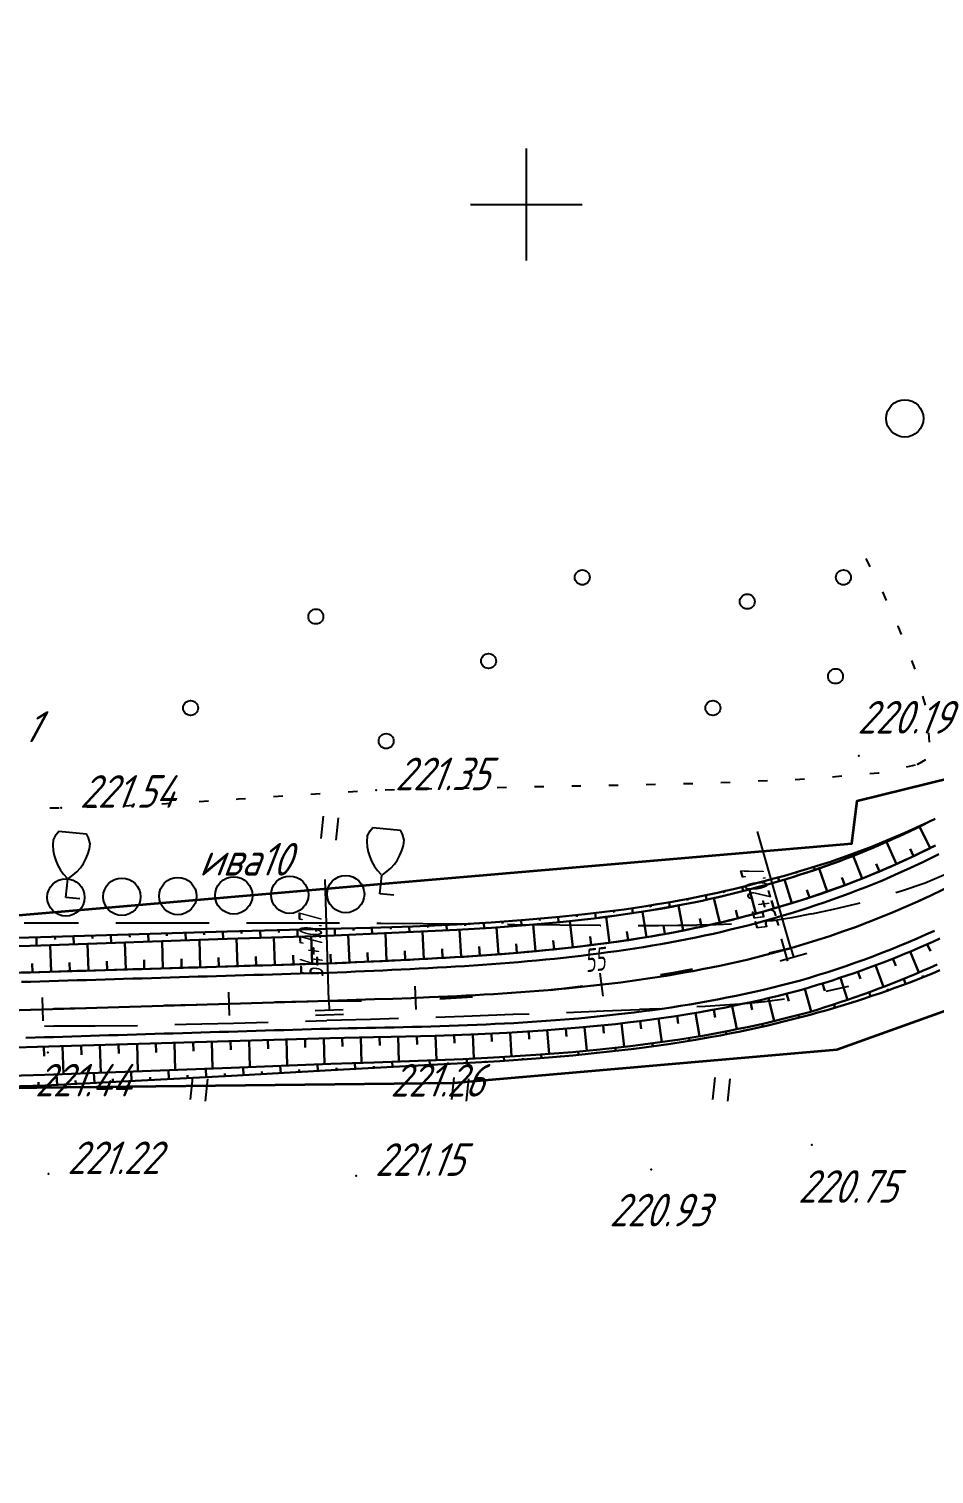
# Model space of a CAD drawing. Header units: millimetres. Extents: x -698 to 8131, y -704 to 4503.
# Drawn here: x 4252.6 to 4349.6, y 2524.7 to 2679.7 of the extents above; entities that cross this region are included whole.
import ezdxf

# ---------------------------------------------------------------- set-up
doc = ezdxf.new("R2010")
doc.units = ezdxf.units.MM
doc.linetypes.add('CONTI', pattern=[0])
doc.linetypes.add('STROT', pattern=[1.7, 0.5, -1.2])
for name, color, linetype, lineweight in [('10', 1, 'Continuous', 35), ('КОПИЯ_ОСЬ_13_ОТКОСЫ', 7, 'Continuous', 30), ('ОСЬ_ВЕРХ_ПОКРЫТИЯ_ГРАНИЦЫ_ПОЛОС', 7, 'Continuous', 30), ('ОСЬ_ВЕРХ_ПОКРЫТИЯ_ОСЬ', 1, 'Continuous', 30)]:
    doc.layers.add(name, color=color, linetype=linetype, lineweight=lineweight)
for name, color, linetype in [('NAD_MDEFAULT', 7, 'CONTI'), ('PI_OTDEFAULT', 172, 'CONTI'), ('PI_TTDEFAULT', 5, 'CONTI'), ('SETKR', 2, 'CONTI'), ('SIT_LDEFAULT', 7, 'CONTI'), ('USLZNDEFAULT', 7, 'CONTI'), ('ZAPSKDEFAULT', 7, 'CONTI'), ('ОСЬ_ВЕРХ_ПОКРЫТИЯ_ОТКОСЫ', 7, 'Continuous'), ('ОСЬ_ВЕРХ_ПОКРЫТИЯ_ПИКЕТЫ', 1, 'Continuous'), ('ОСЬ_ВЕРХ_ПОКРЫТИЯ_РАЗБИВКА_КРИВ', 1, 'Continuous'), ('разметка', 7, 'Continuous')]:
    doc.layers.add(name, color=color, linetype=linetype)
doc.layers.add('видовое окно', color=132, linetype='CONTI', plot=False)
doc.styles.add('eskd', font='isocpeui.ttf', dxfattribs={"width": 1.2})
doc.styles.get("Standard").update_dxf_attribs({"font": 'isocpeui.ttf'})

# ---------------------------------------------------------------- blocks, each defined once
blk = doc.blocks.new('BL_333')
at = {"color": 0}
for p, q in [((0, -6), (0, 6)), ((-6, 0), (6, 0))]:
    blk.add_line(p, q, dxfattribs=at)
blk = doc.blocks.new('BL_2011')
at = {"color": 0}
for p, q in [((0, 0), (0, 2.4)), ((1.6, 0), (1.6, 2.4))]:
    blk.add_line(p, q, dxfattribs=at)
blk = doc.blocks.new('BL_2002')
at = {"color": 0}
blk.add_circle((0, 0), 0.8, dxfattribs=at)
blk = doc.blocks.new('BL_107_1')
at = {"color": 0}
for p, q in [((-1.98, 6), (-1.74, 6.6)), ((-1.74, 6.6), (-1.5, 7)), ((-1.5, 7), (1.5, 7)), ((1.74, 6.6), (1.5, 7)), ((1.98, 6), (1.74, 6.6)), ((0, 0), (0, 2)), ((1.5, 0), (0, 0))]:
    blk.add_line(p, q, dxfattribs=at)
for centre, start, end in [((3, 6), 180, 232), ((-3, 6), 308, 0)]:
    blk.add_arc(centre, 5, start, end, dxfattribs=at)
blk = doc.blocks.new('BL_2004')
at = {"color": 0}
blk.add_circle((0, 0), 2, dxfattribs=at)
blk = doc.blocks.new('*U48')
at = {"layer": 'КОПИЯ_ОСЬ_13_ОТКОСЫ'}
for points in [[(255.05, 45.39), (275.04, 45.99), (295.03, 46.73), (305.73, 47.05), (310.36, 47.25), (319.63, 47.69), (323.35, 47.91), (327.04, 48.18), (330.71, 48.51), (334.35, 48.9), (335.55, 49.06), (336.75, 49.22), (337.96, 49.39), (339.15, 49.57), (340.34, 49.75), (341.53, 49.96), (342.71, 50.17), (343.89, 50.39), (345.06, 50.62), (345.94, 50.8), (346.81, 50.99), (347.68, 51.19), (348.55, 51.39), (349.42, 51.6), (350.28, 51.82), (351.14, 52.04), (352, 52.28), (352.85, 52.51), (354.33, 52.94), (355.05, 53.16), (355.77, 53.38), (356.49, 53.61), (357.21, 53.84), (357.93, 54.08), (358.64, 54.32), (359.35, 54.57), (360.06, 54.83), (360.77, 55.09), (361.47, 55.36), (362.17, 55.63), (362.88, 55.91), (363.57, 56.2), (364.27, 56.49), (364.96, 56.78), (365.65, 57.08), (366.34, 57.39), (367.03, 57.7), (367.71, 58.02), (370.13, 59.2)], [(265.02, 46.61), (275.02, 46.89), (295.01, 47.49), (305.7, 47.79), (310.34, 47.9), (314.93, 48.03), (319.61, 48.25), (323.32, 48.47), (327, 48.74), (330.66, 49.07), (333.38, 49.36), (335.19, 49.57), (336.38, 49.72), (337.58, 49.88), (338.77, 50.05), (339.96, 50.23), (341.14, 50.42), (342.33, 50.62), (343.5, 50.83), (344.67, 51.05), (345.84, 51.28), (346.71, 51.47), (347.58, 51.65), (348.45, 51.85), (349.31, 52.05), (350.17, 52.26), (351.02, 52.48), (351.88, 52.71), (352.73, 52.94), (353.35, 53.12), (354.06, 53.3), (354.77, 53.49), (355.48, 53.69), (356.19, 53.89), (356.89, 54.1), (357.6, 54.32), (358.3, 54.54), (359, 54.76), (359.7, 54.99), (360.39, 55.23), (361.09, 55.47), (361.78, 55.72), (362.47, 55.97), (363.16, 56.23), (363.84, 56.49), (364.53, 56.76), (365.21, 57.03), (367.68, 58.08), (370.13, 59.2)], [(367.3, 57.92), (367.32, 57.88)], [(369.13, 58.74), (369.14, 58.72)], [(363.6, 56.4), (363.63, 56.33)], [(365.46, 57.14), (365.51, 57.02)], [(357.94, 54.42), (358.04, 54.12)], [(359.84, 55.04), (359.88, 54.94)], [(361.73, 55.7), (361.81, 55.49)], [(352.17, 52.79), (352.21, 52.64)], [(354.1, 53.31), (354.21, 52.91)], [(356.02, 53.85), (356.06, 53.71)], [(346.33, 51.39), (346.43, 50.91)], [(348.29, 51.81), (348.32, 51.66)], [(350.23, 52.28), (350.34, 51.84)], [(336.47, 49.73), (336.5, 49.55)], [(338.46, 50.01), (338.53, 49.47)], [(340.43, 50.3), (340.46, 50.13)], [(342.41, 50.63), (342.49, 50.13)], [(344.37, 50.99), (344.41, 50.82)], [(316.55, 48.1), (316.56, 47.92)], [(318.54, 48.2), (318.57, 47.64)], [(320.54, 48.31), (320.55, 48.12)], [(322.54, 48.43), (322.57, 47.86)], [(324.53, 48.56), (324.55, 48.37)], [(326.53, 48.71), (326.57, 48.14)], [(328.52, 48.88), (328.54, 48.69)], [(330.51, 49.06), (330.56, 48.49)], [(332.5, 49.27), (332.52, 49.08)], [(334.49, 49.49), (334.56, 48.93)], [(274.57, 46.88), (274.59, 45.98)], [(276.56, 46.94), (276.57, 46.64)], [(278.56, 47), (278.59, 46.12)], [(280.56, 47.06), (280.57, 46.77)], [(282.56, 47.12), (282.59, 46.27)], [(284.56, 47.18), (284.57, 46.9)], [(286.56, 47.24), (286.58, 46.42)], [(288.56, 47.3), (288.57, 47.03)], [(290.56, 47.36), (290.58, 46.57)], [(292.56, 47.42), (292.57, 47.15)], [(294.56, 47.48), (294.58, 46.71)], [(296.56, 47.54), (296.56, 47.28)], [(298.55, 47.59), (298.58, 46.84)], [(300.55, 47.65), (300.56, 47.4)], [(302.55, 47.7), (302.57, 46.96)], [(304.55, 47.76), (304.56, 47.51)], [(306.55, 47.81), (306.57, 47.09)], [(308.55, 47.86), (308.56, 47.62)], [(310.55, 47.91), (310.57, 47.26)], [(312.55, 47.96), (312.56, 47.75)], [(314.55, 48.02), (314.56, 47.45)]]:
    blk.add_lwpolyline(points, dxfattribs=at)

msp = doc.modelspace()

# ---------------------------------------------------------------- linework, layer by layer
at = {"layer": '10'}
for points in [[(4137.51, 2575.95), (4208.04, 2581.2), (4236.87, 2583.36), (4263.55, 2585.65), (4291.21, 2588.04), (4299.62, 2588.76), (4340.84, 2592.31), (4341.4, 2596.88), (4351.54, 2599.37), (4369.36, 2615.36), (4417.08, 2689.41), (4422.73, 2689.98), (4427.24, 2697.53), (4434.59, 2709.81), (4463.1, 2740.85), (4488.02, 2767.98), (4503.9, 2785.28), (4502.14, 2808.9), (4501.52, 2817.42), (4499.22, 2848.46)], [(4365.35, 2579.54), (4339.22, 2570.18), (4298.17, 2566.59), (4243.84, 2566), (4190.65, 2564.99), (4147.2, 2561.67)]]:
    msp.add_lwpolyline(points, dxfattribs=at)
at = {"layer": 'PI_TTDEFAULT', "color": 5}
for p in [(4341.59, 2601.71, 220.84), (4289.84, 2598.01, 221.35), (4256.05, 2596.14, 221.54), (4254.64, 2569.88, 221.44), (4336.55, 2559.98, 220.75), (4319.32, 2557.35, 220.93), (4254.7, 2556.86, 221.22), (4287.7, 2556.67, 221.15)]:
    msp.add_point(p, dxfattribs=at)
at = {"layer": 'SIT_LDEFAULT', "color": 7}
for p, q in [((4342.41, 2622.79), (4342.37, 2622.87)), ((4342.81, 2621.97), (4342.41, 2622.79)), ((4344.55, 2618.37), (4344.14, 2619.28)), ((4346.15, 2614.71), (4345.79, 2615.62)), ((4345.81, 2615.62), (4345.8, 2615.64)), ((4347.62, 2610.99), (4347.25, 2611.92)), ((4348.74, 2607.15), (4348.46, 2608.11)), ((4349.16, 2603.18), (4349.09, 2604.18)), ((4346.69, 2600.52), (4347.67, 2600.73)), ((4347.92, 2600.79), (4348.78, 2601.29)), ((4330.78, 2599.01), (4331.78, 2599.05)), ((4334.77, 2599.18), (4335.77, 2599.22)), ((4338.77, 2599.46), (4339.77, 2599.54)), ((4342.76, 2599.79), (4343.7, 2599.87)), ((4343.7, 2599.87), (4343.76, 2599.88)), ((4278.82, 2597.33), (4279.82, 2597.4)), ((4282.81, 2597.59), (4283.81, 2597.65)), ((4286.81, 2597.84), (4287.81, 2597.9)), ((4290.8, 2598.05), (4291.8, 2598.08)), ((4294.79, 2598.17), (4295.79, 2598.2)), ((4298.8, 2598.25), (4299.8, 2598.27)), ((4302.8, 2598.32), (4303.8, 2598.34)), ((4306.79, 2598.4), (4307.79, 2598.42)), ((4310.79, 2598.47), (4311.79, 2598.49)), ((4314.79, 2598.54), (4315.79, 2598.56)), ((4318.79, 2598.62), (4319.79, 2598.65)), ((4322.79, 2598.72), (4323.79, 2598.75)), ((4326.78, 2598.84), (4327.78, 2598.88)), ((4254.85, 2596.14), (4255.85, 2596.14)), ((4258.85, 2596.2), (4259.85, 2596.22)), ((4262.84, 2596.35), (4263.84, 2596.4)), ((4266.85, 2596.56), (4267.85, 2596.62)), ((4270.84, 2596.79), (4271.84, 2596.86)), ((4274.83, 2597.06), (4275.05, 2597.08)), ((4275.05, 2597.09), (4275.83, 2597.14)), ((4350.95, 2589.01), (4348.68, 2588.06)), ((4346.26, 2587.22), (4345.54, 2587)), ((4348.68, 2588.06), (4346.26, 2587.22)), ((4338.82, 2585.22), (4336.5, 2584.73)), ((4341.26, 2585.79), (4338.82, 2585.22)), ((4341.7, 2585.91), (4341.26, 2585.79)), ((4256.42, 2583.76), (4252.1, 2583.76)), ((4257.91, 2583.76), (4256.42, 2583.76)), ((4265.81, 2583.76), (4261.91, 2583.76)), ((4270.87, 2583.76), (4265.81, 2583.76)), ((4271.91, 2583.76), (4270.87, 2583.76)), ((4275.98, 2583.76), (4275.91, 2583.76)), ((4281.02, 2583.75), (4275.98, 2583.76)), ((4285.84, 2583.74), (4281.02, 2583.75)), ((4285.91, 2583.75), (4285.84, 2583.75)), ((4290.32, 2583.72), (4289.91, 2583.72)), ((4294.85, 2583.7), (4290.32, 2583.73)), ((4299.74, 2583.64), (4294.85, 2583.69)), ((4299.91, 2583.64), (4299.74, 2583.64)), ((4304.71, 2583.59), (4303.91, 2583.6)), ((4309.51, 2583.53), (4304.71, 2583.59)), ((4313.86, 2583.49), (4309.51, 2583.53)), ((4313.91, 2583.48), (4313.86, 2583.48)), ((4320.11, 2583.48), (4317.91, 2583.47)), ((4322.16, 2583.5), (4320.11, 2583.48)), ((4324.21, 2583.52), (4322.16, 2583.49)), ((4326.26, 2583.58), (4324.21, 2583.53)), ((4327.91, 2583.65), (4326.26, 2583.58)), ((4332.37, 2584.02), (4331.89, 2583.97)), ((4334.38, 2584.33), (4332.37, 2584.02)), ((4336.5, 2584.74), (4334.38, 2584.34)), ((4338.09, 2576.47), (4340.52, 2576.99)), ((4310.23, 2574.19), (4314.22, 2574.35)), ((4314.22, 2574.35), (4318.06, 2574.51)), ((4318.06, 2574.52), (4320.22, 2574.62)), ((4324.21, 2574.83), (4325.09, 2574.87)), ((4325.09, 2574.87), (4327.23, 2575)), ((4327.23, 2575), (4329.36, 2575.16)), ((4329.36, 2575.16), (4331.49, 2575.36)), ((4331.49, 2575.36), (4333.6, 2575.65)), ((4254.25, 2572.74), (4255.25, 2572.72)), ((4255.25, 2572.73), (4259.69, 2572.74)), ((4259.69, 2572.74), (4264.25, 2572.8)), ((4268.24, 2572.88), (4269.45, 2572.91)), ((4269.45, 2572.91), (4274.53, 2573.04)), ((4274.53, 2573.04), (4278.25, 2573.15)), ((4282.25, 2573.26), (4284.53, 2573.33)), ((4284.53, 2573.34), (4289.21, 2573.48)), ((4289.21, 2573.48), (4292.24, 2573.57)), ((4296.24, 2573.69), (4299.22, 2573.79)), ((4299.22, 2573.8), (4304.51, 2573.99)), ((4304.51, 2573.99), (4306.22, 2574.05))]:
    msp.add_line(p, q, dxfattribs=at)
for centre in [(4256.56, 2586.52), (4262.56, 2586.59), (4268.56, 2586.66), (4274.56, 2586.73), (4280.56, 2586.8), (4286.56, 2586.87)]:
    msp.add_circle(centre, 2, dxfattribs=at)
at = {"layer": 'видовое окно', "color": 5}
msp.add_point((4347.92, 2600.79, 220.19), dxfattribs=at)
at = {"layer": 'видовое окно', "color": 6}
msp.add_point((4283.82, 2582.28, 221.33), dxfattribs=at)
at = {"layer": 'КОПИЯ_ОСЬ_13_ОТКОСЫ'}
for points in [[(4233.89, 2580.75), (4253.88, 2581.35), (4273.86, 2582.09), (4284.56, 2582.41), (4289.19, 2582.61), (4298.47, 2583.05), (4302.18, 2583.27), (4305.88, 2583.54), (4309.54, 2583.87), (4313.18, 2584.26), (4314.39, 2584.41), (4315.59, 2584.57), (4316.79, 2584.74), (4317.98, 2584.92), (4319.17, 2585.11), (4320.36, 2585.31), (4321.54, 2585.52), (4322.72, 2585.75), (4323.9, 2585.98), (4324.77, 2586.16), (4325.65, 2586.35), (4326.52, 2586.55), (4327.39, 2586.75), (4328.25, 2586.96), (4329.11, 2587.18), (4329.97, 2587.4), (4330.83, 2587.63), (4331.68, 2587.87), (4333.17, 2588.3), (4333.88, 2588.51), (4334.59, 2588.73), (4335.3, 2588.96), (4336.01, 2589.19), (4336.72, 2589.42), (4337.43, 2589.66), (4338.13, 2589.91), (4338.83, 2590.16), (4339.53, 2590.42), (4340.23, 2590.69), (4340.92, 2590.95), (4341.62, 2591.23), (4342.31, 2591.51), (4343, 2591.8), (4343.68, 2592.09), (4344.37, 2592.39), (4345.05, 2592.69), (4345.73, 2593), (4346.4, 2593.31), (4347.08, 2593.63), (4347.75, 2593.95), (4348.42, 2594.28), (4349.08, 2594.62), (4349.75, 2594.96)], [(4349.24, 2591.81), (4348.08, 2594.12)], [(4209.48, 2577.18), (4284.65, 2579.44), (4289.29, 2579.64), (4291.14, 2579.72), (4295.79, 2579.96), (4299.55, 2580.18), (4303.3, 2580.45), (4307.03, 2580.77), (4310.74, 2581.15), (4312.58, 2581.37), (4314.43, 2581.6), (4315.65, 2581.77), (4316.87, 2581.95), (4318.09, 2582.14), (4319.3, 2582.34), (4320.51, 2582.55), (4321.72, 2582.77), (4322.92, 2583.01), (4324.12, 2583.25), (4325.32, 2583.51), (4326.21, 2583.71), (4327.11, 2583.91), (4328, 2584.13), (4328.88, 2584.35), (4329.72, 2584.57), (4330.55, 2584.79), (4331.38, 2585.02), (4332.21, 2585.26), (4333.04, 2585.5), (4333.76, 2585.71), (4334.48, 2585.93), (4335.2, 2586.15), (4335.92, 2586.38), (4336.63, 2586.61), (4337.34, 2586.85), (4338.05, 2587.1), (4338.76, 2587.35), (4339.47, 2587.6), (4340.17, 2587.86), (4340.88, 2588.13), (4341.58, 2588.4), (4342.28, 2588.68), (4342.97, 2588.96), (4343.67, 2589.25), (4344.36, 2589.55), (4345.05, 2589.85), (4345.74, 2590.15), (4346.42, 2590.46), (4347.1, 2590.78), (4347.78, 2591.1), (4348.46, 2591.43), (4349.13, 2591.76), (4349.81, 2592.1)], [(4345.62, 2590.1), (4344.56, 2592.47)], [(4347.44, 2590.94), (4347.07, 2591.72)], [(4341.94, 2588.54), (4340.97, 2590.97)], [(4343.79, 2589.3), (4343.45, 2590.11)], [(4334.39, 2585.9), (4333.62, 2588.44)], [(4338.19, 2587.14), (4337.32, 2589.63)], [(4340.07, 2587.82), (4339.76, 2588.65)], [(4330.55, 2584.79), (4329.84, 2587.37)], [(4336.29, 2586.5), (4336.02, 2587.34)], [(4322.76, 2582.97), (4322.23, 2585.65)], [(4326.67, 2583.81), (4326.05, 2586.44)], [(4328.61, 2584.28), (4328.39, 2585.15)], [(4332.47, 2585.33), (4332.22, 2586.19)], [(4306.92, 2580.76), (4306.67, 2583.61)], [(4310.9, 2581.17), (4310.58, 2583.98)], [(4314.86, 2581.66), (4314.49, 2584.43)], [(4318.82, 2582.26), (4318.37, 2584.98)], [(4320.79, 2582.6), (4320.63, 2583.51)], [(4324.71, 2583.37), (4324.52, 2584.26)], [(4219.72, 2569.49), (4284.89, 2571.44), (4289.55, 2571.53), (4291.42, 2571.57), (4296.14, 2571.69), (4299.99, 2571.83), (4303.85, 2572.01), (4307.72, 2572.25), (4311.6, 2572.56), (4313.54, 2572.74), (4315.48, 2572.94), (4316.78, 2573.09), (4318.08, 2573.25), (4319.37, 2573.42), (4320.67, 2573.6), (4321.97, 2573.79), (4323.26, 2574), (4324.56, 2574.22), (4325.85, 2574.45), (4327.14, 2574.69), (4328.12, 2574.88), (4329.08, 2575.09), (4330.05, 2575.29), (4331.02, 2575.51), (4331.99, 2575.74), (4332.95, 2575.97), (4333.91, 2576.22), (4334.88, 2576.47), (4335.58, 2576.66), (4336.37, 2576.89), (4337.16, 2577.13), (4337.95, 2577.37), (4338.74, 2577.62), (4339.52, 2577.88), (4340.3, 2578.14), (4341.08, 2578.41), (4341.86, 2578.68), (4342.63, 2578.96), (4343.41, 2579.25), (4344.18, 2579.54), (4344.95, 2579.84), (4345.71, 2580.15), (4346.48, 2580.46), (4347.24, 2580.77), (4348, 2581.1), (4348.75, 2581.43), (4349.5, 2581.76), (4350.26, 2582.1)], [(4270.96, 2579.03), (4270.88, 2581.98)], [(4274.96, 2579.15), (4274.87, 2582.12)], [(4278.96, 2579.27), (4278.87, 2582.24)], [(4282.96, 2579.39), (4282.87, 2582.36)], [(4286.96, 2579.54), (4286.83, 2582.51)], [(4290.95, 2579.71), (4290.82, 2582.69)], [(4294.95, 2579.91), (4294.8, 2582.88)], [(4298.94, 2580.14), (4298.77, 2583.07)], [(4302.93, 2580.42), (4302.73, 2583.31)], [(4308.91, 2580.96), (4308.81, 2581.91)], [(4312.88, 2581.4), (4312.76, 2582.34)], [(4316.84, 2581.95), (4316.71, 2582.87)], [(4254.97, 2578.55), (4254.89, 2581.39)], [(4258.97, 2578.67), (4258.88, 2581.53)], [(4262.97, 2578.79), (4262.88, 2581.68)], [(4266.97, 2578.91), (4266.88, 2581.83)], [(4284.96, 2579.45), (4284.92, 2580.44)], [(4288.95, 2579.63), (4288.91, 2580.62)], [(4292.95, 2579.81), (4292.9, 2580.8)], [(4296.94, 2580.03), (4296.89, 2581.01)], [(4300.94, 2580.28), (4300.87, 2581.25)], [(4304.92, 2580.59), (4304.84, 2581.55)], [(4347.09, 2580.71), (4348.02, 2578.47)], [(4348.92, 2581.5), (4349.25, 2580.76)], [(4234.3, 2566.91), (4254.29, 2567.49), (4274.28, 2568.24), (4284.97, 2568.68), (4289.63, 2568.83), (4294.32, 2569.01), (4299.16, 2569.19), (4303.05, 2569.37), (4306.95, 2569.62), (4310.87, 2569.93), (4313.82, 2570.21), (4315.79, 2570.42), (4317.11, 2570.57), (4318.43, 2570.73), (4319.74, 2570.91), (4321.06, 2571.09), (4322.38, 2571.29), (4323.7, 2571.5), (4325.02, 2571.72), (4326.34, 2571.96), (4327.66, 2572.21), (4328.65, 2572.41), (4329.64, 2572.62), (4330.63, 2572.83), (4331.61, 2573.05), (4332.6, 2573.29), (4333.59, 2573.53), (4334.57, 2573.78), (4335.56, 2574.04), (4336.28, 2574.23), (4337.1, 2574.48), (4337.93, 2574.74), (4338.75, 2575), (4339.57, 2575.27), (4340.38, 2575.54), (4341.2, 2575.82), (4342.01, 2576.11), (4342.82, 2576.4), (4343.62, 2576.7), (4344.43, 2577.01), (4345.23, 2577.32), (4346.03, 2577.64), (4346.83, 2577.97), (4347.62, 2578.3), (4348.41, 2578.64), (4349.2, 2578.98), (4349.99, 2579.33)], [(4234.3, 2566.91), (4254.29, 2567.49), (4274.28, 2568.24), (4284.97, 2568.68), (4289.63, 2568.83), (4294.32, 2569.01), (4299.16, 2569.19), (4303.05, 2569.37), (4306.95, 2569.62), (4310.87, 2569.93), (4313.82, 2570.21), (4315.79, 2570.42), (4317.11, 2570.57), (4318.43, 2570.73), (4319.74, 2570.91), (4321.06, 2571.09), (4322.38, 2571.29), (4323.7, 2571.5), (4325.02, 2571.72), (4326.34, 2571.96), (4327.66, 2572.21), (4328.65, 2572.41), (4329.64, 2572.62), (4330.63, 2572.83), (4331.61, 2573.05), (4332.6, 2573.29), (4333.59, 2573.53), (4334.57, 2573.78), (4335.56, 2574.04), (4336.28, 2574.23), (4337.1, 2574.48), (4337.93, 2574.74), (4338.75, 2575), (4339.57, 2575.27), (4340.38, 2575.54), (4341.2, 2575.82), (4342.01, 2576.11), (4342.82, 2576.4), (4343.62, 2576.7), (4344.43, 2577.01), (4345.23, 2577.32), (4346.03, 2577.64), (4346.83, 2577.97), (4347.62, 2578.3), (4348.41, 2578.64), (4349.2, 2578.98), (4349.99, 2579.33)], [(4252.97, 2578.49), (4252.94, 2579.43)], [(4256.97, 2578.61), (4256.94, 2579.55)], [(4260.97, 2578.73), (4260.94, 2579.68)], [(4264.97, 2578.85), (4264.94, 2579.81)], [(4268.96, 2578.97), (4268.94, 2579.94)], [(4272.96, 2579.09), (4272.93, 2580.07)], [(4276.96, 2579.21), (4276.93, 2580.2)], [(4280.96, 2579.33), (4280.93, 2580.32)], [(4343.37, 2579.24), (4344.23, 2576.93)], [(4345.23, 2579.96), (4345.54, 2579.19)], [(4234.34, 2565.8), (4254.33, 2566.35), (4274.31, 2567.37), (4284.99, 2567.98), (4289.65, 2568.23), (4294.34, 2568.51), (4299.18, 2568.73), (4303.07, 2568.95), (4306.98, 2569.23), (4310.91, 2569.57), (4312.88, 2569.77), (4314.84, 2569.99), (4316.16, 2570.14), (4317.48, 2570.29), (4318.8, 2570.46), (4320.12, 2570.64), (4321.44, 2570.83), (4322.76, 2571.03), (4324.08, 2571.25), (4325.41, 2571.48), (4326.73, 2571.72), (4327.72, 2571.91), (4328.71, 2572.11), (4329.7, 2572.32), (4330.69, 2572.54), (4331.68, 2572.76), (4332.67, 2573), (4333.66, 2573.24), (4334.65, 2573.49), (4335.64, 2573.75), (4336.36, 2573.94), (4337.2, 2574.17), (4338.03, 2574.4), (4338.86, 2574.64), (4339.69, 2574.89), (4340.52, 2575.15), (4341.34, 2575.41), (4342.17, 2575.67), (4342.99, 2575.95), (4343.81, 2576.23), (4344.62, 2576.51), (4345.44, 2576.81), (4346.25, 2577.11), (4347.06, 2577.41), (4347.86, 2577.73), (4348.67, 2578.04), (4349.47, 2578.37), (4350.27, 2578.7)], [(4337.69, 2577.29), (4337.94, 2576.49)], [(4339.6, 2577.9), (4340.38, 2575.54)], [(4341.49, 2578.55), (4341.76, 2577.77)], [(4346.6, 2577.24), (4346.4, 2577.79)], [(4348.47, 2577.96), (4348.4, 2578.15)], [(4331.9, 2575.72), (4332.49, 2573.26)], [(4333.84, 2576.2), (4334.06, 2575.38)], [(4335.78, 2576.72), (4336.48, 2574.29)], [(4342.84, 2575.9), (4342.68, 2576.35)], [(4344.73, 2576.55), (4344.67, 2576.7)], [(4326.03, 2574.48), (4326.19, 2573.65)], [(4328, 2574.86), (4328.5, 2572.38)], [(4329.95, 2575.27), (4330.13, 2574.45)], [(4337.1, 2574.14), (4337.07, 2574.24)], [(4339.02, 2574.69), (4338.92, 2575.05)], [(4340.94, 2575.28), (4340.9, 2575.4)], [(4312.16, 2572.61), (4312.4, 2570.07)], [(4314.15, 2572.8), (4314.24, 2571.96)], [(4316.14, 2573.02), (4316.43, 2570.49)], [(4318.13, 2573.25), (4318.24, 2572.42)], [(4320.11, 2573.52), (4320.46, 2571.01)], [(4322.09, 2573.81), (4322.22, 2572.98)], [(4324.06, 2574.13), (4324.49, 2571.63)], [(4331.28, 2572.67), (4331.22, 2572.96)], [(4333.23, 2573.13), (4333.2, 2573.23)], [(4335.17, 2573.63), (4335.09, 2573.91)], [(4272.2, 2571.06), (4272.29, 2568.16)], [(4274.2, 2571.12), (4274.23, 2570.16)], [(4276.2, 2571.18), (4276.29, 2568.32)], [(4278.2, 2571.24), (4278.23, 2570.29)], [(4280.2, 2571.3), (4280.28, 2568.49)], [(4282.2, 2571.36), (4282.22, 2570.42)], [(4284.2, 2571.42), (4284.28, 2568.65)], [(4286.2, 2571.47), (4286.21, 2570.54)], [(4288.19, 2571.51), (4288.25, 2568.79)], [(4290.19, 2571.55), (4290.21, 2570.64)], [(4292.19, 2571.59), (4292.26, 2568.93)], [(4294.19, 2571.64), (4294.22, 2570.76)], [(4296.19, 2571.7), (4296.29, 2569.08)], [(4298.19, 2571.77), (4298.22, 2570.9)], [(4300.19, 2571.84), (4300.31, 2569.24)], [(4302.19, 2571.93), (4302.23, 2571.07)], [(4304.19, 2572.03), (4304.34, 2569.46)], [(4306.18, 2572.16), (4306.23, 2571.3)], [(4308.18, 2572.29), (4308.38, 2569.73)], [(4310.17, 2572.44), (4310.24, 2571.59)], [(4323.43, 2571.14), (4323.38, 2571.45)], [(4325.4, 2571.48), (4325.38, 2571.58)], [(4327.37, 2571.85), (4327.31, 2572.14)], [(4329.33, 2572.24), (4329.31, 2572.34)], [(4254.21, 2570.52), (4254.24, 2569.51)], [(4256.21, 2570.58), (4256.3, 2567.57)], [(4258.21, 2570.64), (4258.24, 2569.64)], [(4260.21, 2570.7), (4260.3, 2567.72)], [(4262.21, 2570.76), (4262.24, 2569.77)], [(4264.2, 2570.82), (4264.29, 2567.87)], [(4266.2, 2570.88), (4266.23, 2569.9)], [(4268.2, 2570.94), (4268.29, 2568.01)], [(4270.2, 2571), (4270.23, 2570.03)], [(4307.54, 2569.28), (4307.51, 2569.66)], [(4309.54, 2569.45), (4309.53, 2569.58)], [(4311.53, 2569.63), (4311.49, 2569.99)], [(4313.52, 2569.84), (4313.51, 2569.96)], [(4315.51, 2570.06), (4315.47, 2570.39)], [(4317.49, 2570.3), (4317.48, 2570.4)], [(4319.48, 2570.55), (4319.43, 2570.87)], [(4321.46, 2570.83), (4321.44, 2570.94)], [(4267.61, 2567.03), (4267.56, 2567.99)], [(4271.6, 2567.23), (4271.56, 2568.14)], [(4275.6, 2567.44), (4275.55, 2568.29)], [(4279.59, 2567.67), (4279.55, 2568.46)], [(4281.59, 2567.79), (4281.57, 2568.05)], [(4283.59, 2567.9), (4283.54, 2568.62)], [(4285.58, 2568.01), (4285.57, 2568.25)], [(4287.58, 2568.12), (4287.54, 2568.76)], [(4289.58, 2568.23), (4289.56, 2568.44)], [(4291.57, 2568.35), (4291.54, 2568.91)], [(4293.57, 2568.46), (4293.56, 2568.65)], [(4295.57, 2568.56), (4295.54, 2569.05)], [(4297.56, 2568.65), (4297.56, 2568.82)], [(4299.56, 2568.75), (4299.54, 2569.2)], [(4301.56, 2568.86), (4301.55, 2569.01)], [(4303.56, 2568.98), (4303.53, 2569.4)], [(4305.55, 2569.13), (4305.54, 2569.27)], [(4253.63, 2566.33), (4253.62, 2566.71)], [(4255.62, 2566.42), (4255.57, 2567.54)], [(4257.62, 2566.52), (4257.6, 2566.89)], [(4259.62, 2566.62), (4259.57, 2567.69)], [(4261.62, 2566.72), (4261.6, 2567.08)], [(4263.61, 2566.82), (4263.56, 2567.84)], [(4265.61, 2566.93), (4265.59, 2567.26)], [(4269.61, 2567.13), (4269.59, 2567.45)], [(4273.6, 2567.33), (4273.59, 2567.63)], [(4277.6, 2567.56), (4277.58, 2567.84)]]:
    msp.add_lwpolyline(points, dxfattribs=at)
at = {"layer": 'ОСЬ_ВЕРХ_ПОКРЫТИЯ_ГРАНИЦЫ_ПОЛОС', "linetype": 'Continuous'}
for points in [[(4251.76, 2578.45), (4252.76, 2578.48), (4253.75, 2578.51), (4254.75, 2578.54), (4255.75, 2578.57), (4256.74, 2578.6), (4257.74, 2578.63), (4258.74, 2578.66), (4259.73, 2578.69), (4260.73, 2578.72), (4261.73, 2578.75), (4262.72, 2578.78), (4263.72, 2578.81), (4264.72, 2578.84), (4265.71, 2578.87), (4266.71, 2578.9), (4267.71, 2578.93), (4268.7, 2578.96), (4269.7, 2578.99), (4270.7, 2579.02), (4271.69, 2579.05), (4272.69, 2579.08), (4273.69, 2579.11), (4274.68, 2579.14), (4275.68, 2579.17), (4276.68, 2579.2), (4277.67, 2579.23), (4278.67, 2579.26), (4279.67, 2579.29), (4280.66, 2579.32), (4281.66, 2579.35), (4282.66, 2579.38), (4283.65, 2579.41), (4284.65, 2579.44), (4285.63, 2579.48), (4286.61, 2579.52), (4287.58, 2579.56), (4288.56, 2579.61), (4289.54, 2579.65), (4290.51, 2579.69), (4291.49, 2579.74), (4292.46, 2579.79), (4293.43, 2579.83), (4294.4, 2579.88), (4295.38, 2579.93), (4296.35, 2579.99), (4297.31, 2580.04), (4298.28, 2580.1), (4299.25, 2580.16), (4300.21, 2580.22), (4301.18, 2580.29), (4302.14, 2580.36), (4303.11, 2580.43), (4304.07, 2580.51), (4305.03, 2580.59), (4305.99, 2580.67), (4306.95, 2580.76), (4307.9, 2580.85), (4308.86, 2580.95), (4309.81, 2581.05), (4310.76, 2581.15), (4311.72, 2581.26), (4312.67, 2581.38), (4313.61, 2581.5), (4314.56, 2581.62), (4315.51, 2581.75), (4316.45, 2581.89), (4317.39, 2582.03), (4318.33, 2582.18), (4319.27, 2582.34), (4320.2, 2582.5), (4321.14, 2582.66), (4322.07, 2582.84), (4323, 2583.02), (4323.92, 2583.21), (4324.85, 2583.4), (4325.77, 2583.61), (4326.69, 2583.81), (4327.6, 2584.03), (4328.52, 2584.26), (4329.43, 2584.49), (4330.34, 2584.73), (4331.24, 2584.98), (4332.14, 2585.24), (4333.04, 2585.5), (4333.94, 2585.77), (4334.85, 2586.04), (4335.75, 2586.33), (4336.65, 2586.62), (4337.54, 2586.92), (4338.43, 2587.23), (4339.32, 2587.55), (4340.21, 2587.88), (4341.09, 2588.21), (4341.97, 2588.56), (4342.84, 2588.91), (4343.71, 2589.27), (4344.58, 2589.64), (4345.44, 2590.02), (4346.3, 2590.41), (4347.16, 2590.81), (4348.01, 2591.21), (4348.86, 2591.62), (4349.71, 2592.05)], [(4350.16, 2591.15), (4349.3, 2590.73), (4348.45, 2590.31), (4347.59, 2589.9), (4346.72, 2589.5), (4345.85, 2589.11), (4344.98, 2588.73), (4344.1, 2588.35), (4343.22, 2587.98), (4342.34, 2587.63), (4341.45, 2587.28), (4340.56, 2586.94), (4339.66, 2586.61), (4338.76, 2586.29), (4337.86, 2585.97), (4336.96, 2585.67), (4336.05, 2585.37), (4335.14, 2585.09), (4334.23, 2584.81), (4333.32, 2584.54), (4332.41, 2584.27), (4331.5, 2584.01), (4330.59, 2583.76), (4329.67, 2583.52), (4328.75, 2583.28), (4327.83, 2583.06), (4326.9, 2582.84), (4325.98, 2582.63), (4325.05, 2582.42), (4324.11, 2582.23), (4323.18, 2582.04), (4322.24, 2581.85), (4321.3, 2581.68), (4320.36, 2581.51), (4319.42, 2581.35), (4318.48, 2581.19), (4317.53, 2581.04), (4316.58, 2580.9), (4315.63, 2580.76), (4314.68, 2580.63), (4313.73, 2580.5), (4312.78, 2580.38), (4311.82, 2580.27), (4310.86, 2580.16), (4309.91, 2580.05), (4308.95, 2579.95), (4307.99, 2579.85), (4307.03, 2579.76), (4306.06, 2579.67), (4305.1, 2579.59), (4304.14, 2579.51), (4303.17, 2579.43), (4302.2, 2579.36), (4301.24, 2579.29), (4300.27, 2579.23), (4299.3, 2579.16), (4298.33, 2579.1), (4297.36, 2579.04), (4296.39, 2578.99), (4295.42, 2578.93), (4294.44, 2578.88), (4293.47, 2578.83), (4292.5, 2578.79), (4291.52, 2578.74), (4290.55, 2578.69), (4289.57, 2578.65), (4288.59, 2578.61), (4287.62, 2578.57), (4286.64, 2578.52), (4285.66, 2578.48), (4284.68, 2578.44), (4283.68, 2578.41), (4282.69, 2578.38), (4281.69, 2578.35), (4280.69, 2578.32), (4279.7, 2578.29), (4278.7, 2578.26), (4277.7, 2578.23), (4276.71, 2578.2), (4275.71, 2578.17), (4274.71, 2578.14), (4273.72, 2578.11), (4272.72, 2578.08), (4271.72, 2578.05), (4270.73, 2578.02), (4269.73, 2577.99), (4268.73, 2577.96), (4267.74, 2577.93), (4266.74, 2577.9), (4265.74, 2577.87), (4264.75, 2577.84), (4263.75, 2577.81), (4262.75, 2577.78), (4261.76, 2577.75), (4260.76, 2577.72), (4259.76, 2577.69), (4258.77, 2577.66), (4257.77, 2577.63), (4256.77, 2577.6), (4255.78, 2577.57), (4254.78, 2577.54), (4253.78, 2577.51), (4252.79, 2577.48), (4251.79, 2577.45)], [(4349.71, 2582.95), (4348.78, 2582.53), (4347.84, 2582.12), (4346.9, 2581.72), (4345.95, 2581.32), (4345, 2580.94), (4344.05, 2580.56), (4343.09, 2580.2), (4342.13, 2579.84), (4341.16, 2579.5), (4340.19, 2579.16), (4339.22, 2578.83), (4338.25, 2578.52), (4337.27, 2578.21), (4336.29, 2577.91), (4335.31, 2577.62), (4334.33, 2577.36), (4333.34, 2577.1), (4332.36, 2576.86), (4331.37, 2576.62), (4330.39, 2576.39), (4329.4, 2576.18), (4328.41, 2575.97), (4327.42, 2575.77), (4326.43, 2575.57), (4325.44, 2575.39), (4324.45, 2575.21), (4323.46, 2575.04), (4322.46, 2574.88), (4321.47, 2574.73), (4320.48, 2574.58), (4319.48, 2574.44), (4318.49, 2574.31), (4317.49, 2574.18), (4316.5, 2574.06), (4315.5, 2573.95), (4314.51, 2573.84), (4313.52, 2573.74), (4312.52, 2573.64), (4311.53, 2573.55), (4310.53, 2573.47), (4309.54, 2573.39), (4308.55, 2573.31), (4307.56, 2573.24), (4306.56, 2573.18), (4305.57, 2573.11), (4304.58, 2573.05), (4303.59, 2573), (4302.6, 2572.95), (4301.61, 2572.9), (4300.62, 2572.86), (4299.63, 2572.82), (4298.64, 2572.78), (4297.65, 2572.74), (4296.66, 2572.71), (4295.68, 2572.68), (4294.69, 2572.65), (4293.71, 2572.63), (4292.72, 2572.6), (4291.74, 2572.58), (4290.75, 2572.56), (4289.77, 2572.54), (4288.79, 2572.52), (4287.8, 2572.5), (4286.82, 2572.48), (4285.84, 2572.46), (4284.86, 2572.44), (4283.87, 2572.41), (4282.88, 2572.38), (4281.9, 2572.35), (4280.91, 2572.32), (4279.92, 2572.3), (4278.93, 2572.27), (4277.95, 2572.24), (4276.96, 2572.21), (4275.97, 2572.18), (4274.98, 2572.15), (4274, 2572.12), (4273.01, 2572.09), (4272.02, 2572.06), (4271.04, 2572.03), (4270.05, 2572), (4269.06, 2571.97), (4268.07, 2571.94), (4267.09, 2571.91), (4266.1, 2571.88), (4265.11, 2571.85), (4264.12, 2571.82), (4263.14, 2571.79), (4262.15, 2571.76), (4261.16, 2571.73), (4260.17, 2571.7), (4259.19, 2571.67), (4258.2, 2571.64), (4257.21, 2571.61), (4256.22, 2571.58), (4255.24, 2571.55), (4254.25, 2571.52), (4253.26, 2571.49), (4252.27, 2571.46)]]:
    msp.add_lwpolyline(points, dxfattribs=at)
at = {"layer": 'ОСЬ_ВЕРХ_ПОКРЫТИЯ_ГРАНИЦЫ_ПОЛОС'}
msp.add_lwpolyline([(4284.31, 2572.43), (4284.86, 2572.44), (4285.84, 2572.46), (4286.82, 2572.48), (4287.8, 2572.5), (4288.79, 2572.52), (4289.77, 2572.54), (4290.75, 2572.56), (4291.74, 2572.58), (4292.72, 2572.6), (4293.71, 2572.63), (4294.69, 2572.65), (4295.68, 2572.68), (4296.66, 2572.71), (4297.65, 2572.74), (4298.64, 2572.78), (4299.63, 2572.82), (4300.62, 2572.86), (4301.61, 2572.9), (4302.6, 2572.95), (4303.59, 2573), (4304.58, 2573.05), (4305.57, 2573.11), (4306.56, 2573.18), (4307.56, 2573.24), (4308.55, 2573.31), (4309.54, 2573.39), (4310.53, 2573.47), (4311.53, 2573.55), (4312.52, 2573.64), (4313.52, 2573.74), (4314.51, 2573.84), (4315.5, 2573.95), (4316.5, 2574.06), (4317.49, 2574.18), (4318.49, 2574.31), (4319.48, 2574.44), (4320.48, 2574.58), (4321.47, 2574.73), (4322.46, 2574.88), (4323.46, 2575.04), (4324.45, 2575.21), (4325.44, 2575.39), (4326.43, 2575.57), (4327.42, 2575.77), (4328.41, 2575.97), (4329.4, 2576.18), (4330.39, 2576.39), (4331.37, 2576.62), (4332.36, 2576.86), (4333.34, 2577.1), (4334.33, 2577.36), (4335.31, 2577.62), (4336.29, 2577.91), (4337.27, 2578.21), (4338.25, 2578.52), (4339.22, 2578.83), (4340.19, 2579.16), (4341.16, 2579.5), (4342.13, 2579.84), (4343.09, 2580.2), (4344.05, 2580.56), (4345, 2580.94), (4345.95, 2581.32), (4346.9, 2581.72), (4347.84, 2582.12), (4348.78, 2582.53), (4349.71, 2582.95)], dxfattribs=at)
at = {"layer": 'ОСЬ_ВЕРХ_ПОКРЫТИЯ_ОСЬ'}
msp.add_lwpolyline([(4219.57, 2573.48), (4284.76, 2575.44), (4284.76, 2575.44), (4289.66, 2575.59), (4291.62, 2575.66), (4293.58, 2575.73), (4295.54, 2575.81), (4296.52, 2575.85), (4297.5, 2575.89), (4298.48, 2575.94), (4299.46, 2575.99), (4300.44, 2576.04), (4301.42, 2576.1), (4302.4, 2576.16), (4303.37, 2576.22), (4304.35, 2576.28), (4305.33, 2576.35), (4306.31, 2576.42), (4307.28, 2576.5), (4308.26, 2576.58), (4309.24, 2576.67), (4310.21, 2576.76), (4311.19, 2576.85), (4312.17, 2576.96), (4313.14, 2577.06), (4314.11, 2577.17), (4315.09, 2577.29), (4316.06, 2577.41), (4317.03, 2577.54), (4318, 2577.67), (4318.97, 2577.82), (4319.94, 2577.96), (4320.91, 2578.12), (4321.88, 2578.28), (4322.84, 2578.45), (4323.81, 2578.62), (4324.77, 2578.81), (4325.73, 2579), (4326.69, 2579.19), (4327.65, 2579.4), (4328.61, 2579.62), (4329.56, 2579.84), (4330.52, 2580.07), (4331.47, 2580.31), (4332.42, 2580.56), (4333.36, 2580.81), (4334.3, 2581.08), (4334.3, 2581.08, 0.116616), (4374.42, 2603.64)], format="xyb", dxfattribs=at)
at = {"layer": 'ОСЬ_ВЕРХ_ПОКРЫТИЯ_ОТКОСЫ'}
msp.add_lwpolyline([(4284.32, 2571.43), (4284.89, 2571.44), (4289.55, 2571.53), (4291.42, 2571.57), (4296.14, 2571.69), (4299.99, 2571.83), (4303.85, 2572.01), (4307.72, 2572.25), (4311.6, 2572.56), (4313.54, 2572.74), (4315.48, 2572.94), (4316.78, 2573.09), (4318.08, 2573.25), (4319.37, 2573.42), (4320.67, 2573.6), (4321.97, 2573.79), (4323.26, 2574), (4324.56, 2574.22), (4325.85, 2574.45), (4327.14, 2574.69), (4328.12, 2574.88), (4329.08, 2575.09), (4330.05, 2575.29), (4331.02, 2575.51), (4331.99, 2575.74), (4332.95, 2575.97), (4333.91, 2576.22), (4334.88, 2576.47), (4335.58, 2576.66), (4336.37, 2576.89), (4337.16, 2577.13), (4337.95, 2577.37), (4338.74, 2577.62), (4339.52, 2577.88), (4340.3, 2578.14), (4341.08, 2578.41), (4341.86, 2578.68), (4342.63, 2578.96), (4343.41, 2579.25), (4344.18, 2579.54), (4344.95, 2579.84), (4345.71, 2580.15), (4346.48, 2580.46), (4347.24, 2580.77), (4348, 2581.1), (4348.75, 2581.43), (4349.5, 2581.76), (4350.26, 2582.1)], dxfattribs=at)
at = {"layer": 'ОСЬ_ВЕРХ_ПОКРЫТИЯ_ПИКЕТЫ'}
for p, q in [((4333.97, 2579.69), (4333.3, 2582.09)), ((4314.15, 2575.92), (4313.86, 2578.4)), ((4314.15, 2575.92), (4313.86, 2578.4)), ((4254.12, 2573.27), (4254.05, 2575.77)), ((4274.11, 2573.87), (4274.04, 2576.37)), ((4294.11, 2574.5), (4294.02, 2577))]:
    msp.add_line(p, q, dxfattribs=at)
at = {"layer": 'ОСЬ_ВЕРХ_ПОКРЫТИЯ_РАЗБИВКА_КРИВ'}
for p, q in [((4334.3, 2581.08), (4330.71, 2593.57)), ((4284.76, 2575.44), (4284.37, 2588.44)), ((4333.14, 2579.71), (4336.02, 2580.53)), ((4334.3, 2581.08), (4334.58, 2580.12)), ((4283.29, 2574.4), (4286.29, 2574.49)), ((4284.76, 2575.44), (4284.79, 2574.44)), ((4283.31, 2573.9), (4286.31, 2573.99))]:
    msp.add_line(p, q, dxfattribs=at)
at = {"layer": 'разметка', "linetype": 'STROT', "lineweight": 30, "ltscale": 7}
msp.add_lwpolyline([(3406.7, 2578.04), (3537.78, 2572.67, -0.036618), (3842.96, 2537.69, 0.03316), (3928.35, 2525.12, 0.072993), (4015.11, 2533.1, 0.020856), (4064.1, 2547.91, -0.020825), (4113.09, 2562.73, -0.014356), (4129.94, 2566.3, -0.037499), (4219.57, 2573.48), (4284.76, 2575.44, 0.062532), (4334.3, 2581.08, 0.116616), (4374.42, 2603.64, 0.062555), (4404.98, 2643.04, -0.012407), (4435.1, 2687.85, -0.012892), (4450.75, 2708.34, -0.000817), (4471.66, 2733.24, 0.01158), (4492.03, 2758.57, 0.05392), (4507.5, 2786.87, 0.05392)], format="xyb", dxfattribs=at)

# ---------------------------------------------------------------- block references
at = {"layer": 'SETKR', "color": 82}
msp.add_blockref('BL_333', (4305.93, 2660.83), dxfattribs=at)
at = {"layer": 'USLZNDEFAULT', "color": 7, "rotation": 354.0000000000001}
for p in [(4256.56, 2586.52), (4290.22, 2586.91)]:
    msp.add_blockref('BL_107_1', p, dxfattribs=at)
at = {"layer": 'ZAPSKDEFAULT', "color": 7, "rotation": 354.0000000000001}
for name, p in [('BL_2004', (4346.51, 2637.88)), ('BL_2002', (4311.93, 2620.83)), ('BL_2002', (4339.93, 2620.83)), ('BL_2002', (4329.62, 2618.25)), ('BL_2002', (4283.36, 2616.64)), ('BL_2002', (4301.88, 2611.87)), ('BL_2002', (4339.08, 2610.24)), ('BL_2002', (4269.93, 2606.83)), ('BL_2002', (4325.93, 2606.83)), ('BL_2002', (4290.9, 2603.28)), ('BL_2011', (4283.93, 2592.83)), ('BL_2011', (4269.93, 2564.83)), ('BL_2011', (4297.93, 2564.83)), ('BL_2011', (4325.93, 2564.83))]:
    msp.add_blockref(name, p, dxfattribs=at)
at = {"layer": 'КОПИЯ_ОСЬ_13_ОТКОСЫ'}
msp.add_blockref('*U48', (3978.83, 2535.36), dxfattribs=at)

# ---------------------------------------------------------------- texts
at = {"layer": 'NAD_MDEFAULT', "color": 7, "style": 'eskd', "oblique": 10, "width": 0.8}
msp.add_text(' 1', height=3.5, rotation=353, dxfattribs=at).set_placement((4250.21, 2603.5))
msp.add_text('ива10', height=3.5, dxfattribs=at).set_placement((4270.85, 2588.86))
at = {"layer": 'PI_OTDEFAULT', "color": 172, "style": 'eskd', "oblique": 10, "width": 0.8}
for s, p in [('220.19', (4341.42, 2604.09)), ('221.35', (4291.84, 2598.01)), ('221.54', (4258.04, 2596.13)), ('221.44', (4253.23, 2565.17)), ('221.26', (4291.34, 2565.16)), ('221.22', (4256.69, 2556.85)), ('221.15', (4289.69, 2556.66)), ('220.75', (4335.04, 2553.77)), ('220.93', (4314.82, 2551.24))]:
    msp.add_text(s, height=3.5, dxfattribs=at).set_placement(p)
at = {"layer": 'ОСЬ_ВЕРХ_ПОКРЫТИЯ_ПИКЕТЫ', "width": 0.6}
msp.add_text('55', height=2.5, rotation=6.6419, dxfattribs=at).set_placement((4312.35, 2578.48))
at = {"layer": 'ОСЬ_ВЕРХ_ПОКРЫТИЯ_РАЗБИВКА_КРИВ', "width": 0.6}
for s, rotation, p in [('55+20.7', 106.045, (4333.13, 2583.35)), ('54+70.7', 91.7211, (4284.19, 2577.93))]:
    msp.add_text(s, height=2.5, rotation=rotation, dxfattribs=at).set_placement(p)

doc.saveas('drawing.dxf')
